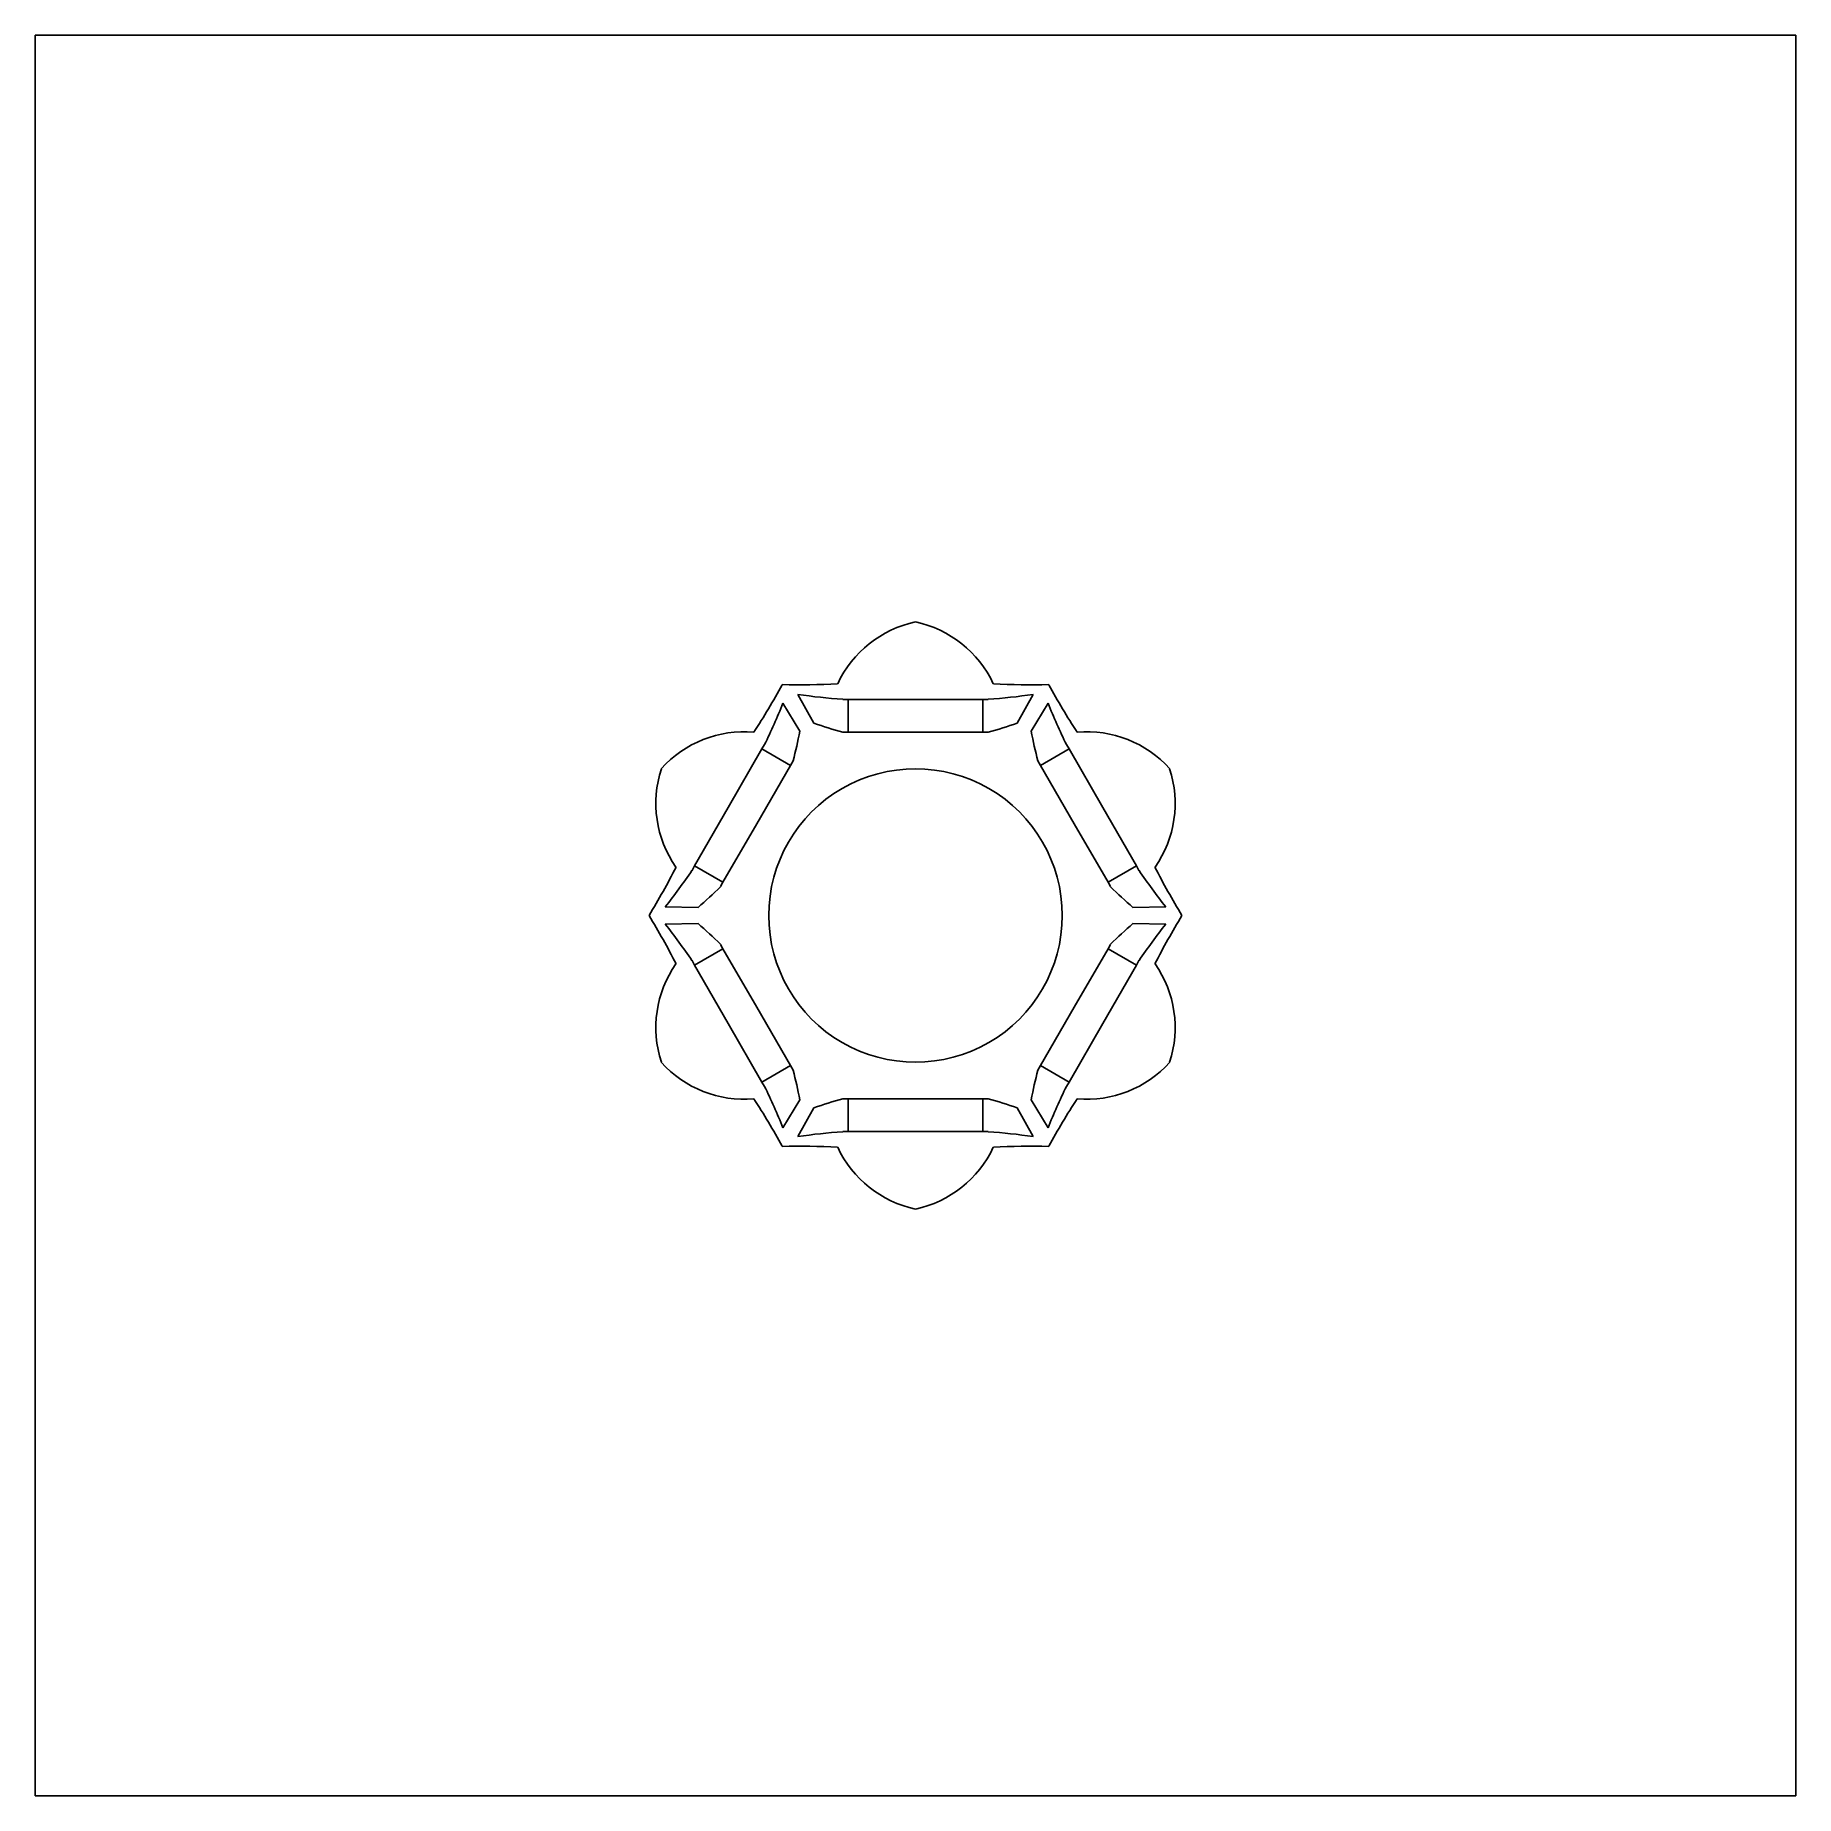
# Model space of a CAD drawing. Extents: x -54 to 54, y -54 to 54.
import ezdxf

# ---------------------------------------------------------------- set-up
doc = ezdxf.new("R2010")
doc.units = 0
doc.layers.add('default', color=7, linetype='CONTINUOUS')

msp = doc.modelspace()

# ---------------------------------------------------------------- linework, layer by layer
at = {"layer": 'default'}
for p, q in [((-54, -54), (-54, 54)), ((-54, 54), (54, 54)), ((54, 54), (54, -54)), ((-8.14, 13.03), (-7.1, 11.3)), ((-7.21, 13.56), (-6.24, 11.8)), ((-4.45, 13.26), (-4.14, 13.26)), ((-4.14, 13.26), (0, 13.26)), ((-4.14, 11.25), (-4.14, 13.26)), ((4.14, 13.26), (0, 13.26)), ((4.45, 13.26), (4.14, 13.26)), ((4.14, 11.25), (4.14, 13.26)), ((7.21, 13.56), (6.24, 11.8)), ((8.14, 13.03), (7.1, 11.3)), ((-4.45, 11.25), (-4.14, 11.25)), ((-4.14, 11.25), (0, 11.25)), ((4.14, 11.25), (0, 11.25)), ((4.45, 11.25), (4.14, 11.25)), ((-9.42, 10.22), (-11.49, 6.63)), ((-9.26, 10.49), (-9.42, 10.22)), ((-7.67, 9.21), (-9.42, 10.22)), ((7.67, 9.21), (9.42, 10.22)), ((9.26, 10.49), (9.42, 10.22)), ((9.42, 10.22), (11.49, 6.63)), ((-7.67, 9.21), (-9.74, 5.62)), ((-7.51, 9.48), (-7.67, 9.21)), ((7.51, 9.48), (7.67, 9.21)), ((7.67, 9.21), (9.74, 5.62)), ((-13.56, 3.05), (-11.49, 6.63)), ((13.56, 3.05), (11.49, 6.63)), ((-11.81, 2.04), (-9.74, 5.62)), ((11.81, 2.04), (9.74, 5.62)), ((-13.71, 2.77), (-13.56, 3.05)), ((-11.81, 2.04), (-13.56, 3.05)), ((11.81, 2.04), (13.56, 3.05)), ((13.71, 2.77), (13.56, 3.05)), ((-11.97, 1.77), (-11.81, 2.04)), ((11.97, 1.77), (11.81, 2.04)), ((-15.35, 0.53), (-13.34, 0.5)), ((15.35, 0.53), (13.34, 0.5)), ((-15.35, -0.53), (-13.34, -0.5)), ((15.35, -0.53), (13.34, -0.5)), ((-11.81, -2.04), (-13.56, -3.05)), ((-11.97, -1.77), (-11.81, -2.04)), ((-11.81, -2.04), (-9.74, -5.62)), ((11.81, -2.04), (9.74, -5.62)), ((11.97, -1.77), (11.81, -2.04)), ((11.81, -2.04), (13.56, -3.05)), ((-13.71, -2.77), (-13.56, -3.05)), ((-13.56, -3.05), (-11.49, -6.63)), ((13.56, -3.05), (11.49, -6.63)), ((13.71, -2.77), (13.56, -3.05)), ((-7.67, -9.21), (-9.74, -5.62)), ((7.67, -9.21), (9.74, -5.62)), ((-9.42, -10.22), (-11.49, -6.63)), ((9.42, -10.22), (11.49, -6.63)), ((-7.67, -9.21), (-9.42, -10.22)), ((-7.51, -9.48), (-7.67, -9.21)), ((7.51, -9.48), (7.67, -9.21)), ((7.67, -9.21), (9.42, -10.22)), ((-9.26, -10.49), (-9.42, -10.22)), ((9.26, -10.49), (9.42, -10.22)), ((-8.14, -13.03), (-7.1, -11.3)), ((-7.21, -13.56), (-6.24, -11.8)), ((-4.45, -11.25), (-4.14, -11.25)), ((-4.14, -11.25), (0, -11.25)), ((-4.14, -11.25), (-4.14, -13.26)), ((4.14, -11.25), (0, -11.25)), ((4.45, -11.25), (4.14, -11.25)), ((4.14, -11.25), (4.14, -13.26)), ((7.21, -13.56), (6.24, -11.8)), ((8.14, -13.03), (7.1, -11.3)), ((-4.45, -13.26), (-4.14, -13.26)), ((-4.14, -13.26), (0, -13.26)), ((4.14, -13.26), (0, -13.26)), ((4.45, -13.26), (4.14, -13.26)), ((54, -54), (-54, -54))]:
    msp.add_line(p, q, dxfattribs=at)
for centre, radius, start, end in [((1.4, 11.34), 6.81, 101.8576, 155.0249), ((-1.4, 11.34), 6.81, 24.9751, 78.1424), ((-44.24, 33.71), 41.02, 326.7796, 331.5343), ((-7.08, 55.17), 41.02, 268.4657, 273.2204), ((7.08, 55.17), 41.02, 266.7796, 271.5343), ((44.24, 33.71), 41.02, 208.4657, 213.2204), ((-39.28, 25.26), 33.46, 333.7932, 338.5479), ((-2.24, 46.65), 33.46, 261.4521, 266.2068), ((2.24, 46.65), 33.46, 273.7932, 278.5479), ((39.28, 25.26), 33.46, 201.4521, 206.2068), ((-10.52, 4.46), 6.81, 84.9751, 138.1424), ((-29.2, 15.36), 22.47, 344.8438, 349.5985), ((1.3, 32.97), 22.47, 250.4015, 255.1562), ((-1.3, 32.97), 22.47, 284.8438, 289.5985), ((29.2, 15.36), 22.47, 190.4015, 195.1562), ((10.52, 4.46), 6.81, 41.8576, 95.0249), ((-9.12, 6.88), 6.81, 161.8576, 215.0249), ((0, 0), 9, 60, 120), ((9.12, 6.88), 6.81, 324.9751, 18.1424), ((0, 0), 9, 120, 180), ((0, 0), 9, 0, 60), ((-51.31, 21.45), 41.02, 328.4657, 333.2204), ((-41.52, 21.38), 33.46, 321.4521, 326.2068), ((41.52, 21.38), 33.46, 213.7932, 218.5479), ((51.31, 21.45), 41.02, 206.7796, 211.5343), ((-27.9, 17.61), 22.47, 310.4015, 315.1562), ((27.9, 17.61), 22.47, 224.8438, 229.5985), ((-51.31, -21.45), 41.02, 26.7796, 31.5343), ((0, 0), 9, 180, 240), ((0, 0), 9, 300, 0), ((-41.52, -21.38), 33.46, 33.7932, 38.5479), ((-27.9, -17.61), 22.47, 44.8438, 49.5985), ((27.9, -17.61), 22.47, 130.4015, 135.1562), ((41.52, -21.38), 33.46, 141.4521, 146.2068), ((51.31, -21.45), 41.02, 148.4657, 153.2204), ((-9.12, -6.88), 6.81, 144.9751, 198.1424), ((9.12, -6.88), 6.81, 341.8576, 35.0249), ((0, 0), 9, 240, 300), ((-10.52, -4.46), 6.81, 221.8576, 275.0249), ((-29.2, -15.36), 22.47, 10.4015, 15.1562), ((29.2, -15.36), 22.47, 164.8438, 169.5985), ((10.52, -4.46), 6.81, 264.9751, 318.1424), ((-39.28, -25.26), 33.46, 21.4521, 26.2068), ((39.28, -25.26), 33.46, 153.7932, 158.5479), ((-44.24, -33.71), 41.02, 28.4657, 33.2204), ((1.3, -32.97), 22.47, 104.8438, 109.5985), ((-1.3, -32.97), 22.47, 70.4015, 75.1562), ((44.24, -33.71), 41.02, 146.7796, 151.5343), ((-2.24, -46.65), 33.46, 93.7932, 98.5479), ((2.24, -46.65), 33.46, 81.4521, 86.2068), ((-7.08, -55.17), 41.02, 86.7796, 91.5343), ((1.4, -11.34), 6.81, 204.9751, 258.1424), ((-1.4, -11.34), 6.81, 281.8576, 335.0249), ((7.08, -55.17), 41.02, 88.4657, 93.2204)]:
    msp.add_arc(centre, radius, start, end, dxfattribs=at)

doc.saveas('drawing.dxf')
